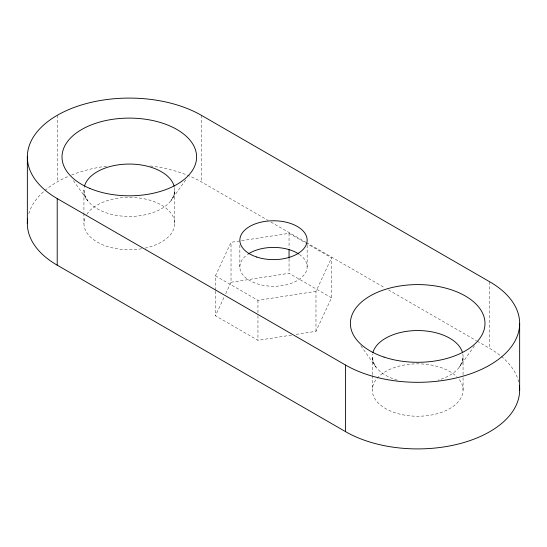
<?xml version="1.0" encoding="UTF-8"?>
<svg xmlns="http://www.w3.org/2000/svg" width="547" height="547" viewBox="0 0 547 547"><rect width="100%" height="100%" fill="white"/><g stroke="black" fill="none" stroke-linecap="round" stroke-linejoin="round"><path stroke-width="0.41" stroke-dasharray="2.73 2.05" d="M463.063 390.045L463.063 375.529M463.063 374.681L463.063 356.747L462.099 362.114L459.33 367.153L474.543 345.772M215.477 290.272L215.477 275.818L231.025 242.314L289.048 233.337L331.523 257.863L331.523 297.821L315.975 331.325L295.797 334.449M291.592 335.099L257.952 340.302L215.477 315.776L224.311 296.741M225.72 293.698L231.025 282.273L231.025 242.314M315.975 331.325L315.975 291.366L331.523 257.863M185.665 179.97L170.951 200.653L173.72 195.621L174.678 190.253L174.678 223.552M231.025 282.273L289.048 273.302L331.523 297.821M215.477 275.818L257.952 300.344L315.975 291.366M150.199 165.932A101.961 58.864 0 0 1 201.405 181.925L267.955 220.352M270.909 222.055L305.664 242.123M306.402 242.547L384.787 287.804M388.486 289.937L476.478 340.74M477.216 341.164L489.784 348.425A101.961 58.864 0 0 1 518.959 383.215M360.842 345.772L376.049 367.153L373.28 362.114L372.322 356.747L372.322 374.681M73.442 180.66L87.67 200.653L84.901 195.621L83.937 190.253L83.937 212.455M489.784 281.821L489.784 348.425M372.322 375.529L372.322 390.045M307.147 245.193L307.147 266.84M289.048 233.337L289.048 247.791M289.048 258.847L289.048 273.302M257.952 300.344L257.952 314.792M257.952 315.646L257.952 340.302M239.853 245.193L239.853 266.84M215.477 291.12L215.477 315.776M201.405 115.328L201.405 181.925M83.937 213.303L83.937 223.552M57.216 115.328L57.216 181.925M28.779 213.72A101.961 58.864 0 0 1 69.216 175.997M71.534 175.047A101.961 58.864 0 0 1 108.415 165.932M462.824 354.046A45.374 26.194 0 0 1 438.133 380.131M397.252 380.131A45.374 26.194 0 0 1 372.562 354.046M459.33 379.645A45.374 26.194 0 0 1 414.318 416.171A45.374 26.194 0 0 1 379.187 376.192A45.374 26.194 0 0 1 456.827 376.794M174.438 187.546A45.374 26.194 0 0 1 129.311 216.448A45.374 26.194 0 0 1 84.176 187.546M86.816 214.362A45.374 26.194 0 0 1 161.392 205.029A45.374 26.194 0 0 1 145.222 248.085M141.598 248.769A45.374 26.194 0 0 1 97.503 242.232A45.374 26.194 0 0 1 85.428 216.885M299.332 254.396A33.647 19.425 0 0 1 296.57 280.98A33.647 19.425 0 0 1 250.43 280.98A33.647 19.425 0 0 1 247.668 254.396"/><path stroke-width="0.82" d="M57.216 198.575L345.595 365.075A101.961 58.864 0 0 0 489.784 365.075A101.961 58.864 0 0 0 489.784 281.821L201.405 115.328A101.961 58.864 0 0 0 57.216 115.328A101.961 58.864 0 0 0 57.216 198.575L57.216 265.179L345.595 431.672A101.961 58.864 0 0 0 460.335 443.514A101.961 58.864 0 0 0 519.342 385.485M519.65 323.448L519.65 390.045M345.595 365.075L345.595 431.672M289.048 249.494L289.048 257.993M27.35 156.955L27.35 223.552M57.216 265.179A101.961 58.864 0 0 1 27.658 218.985M372.863 352.706A45.374 26.194 0 0 1 417.689 330.552A45.374 26.194 0 0 1 462.523 352.706M84.477 186.212A45.374 26.194 0 0 1 129.311 164.059A45.374 26.194 0 0 1 174.137 186.212M248.324 253.952A33.647 19.425 0 0 1 298.676 253.952M384.042 357.095A67.295 38.851 0 0 0 484.984 323.448A67.295 38.851 0 0 0 384.042 289.801A67.295 38.851 0 0 0 384.042 357.095M89.824 188.414A67.295 38.851 0 0 0 196.243 160.962A67.295 38.851 0 0 0 101.858 121.482A67.295 38.851 0 0 0 89.824 188.414M256.68 257.022A33.647 19.425 0 0 0 307.147 240.201A33.647 19.425 0 0 0 256.68 223.374A33.647 19.425 0 0 0 256.68 257.022"/></g></svg>
